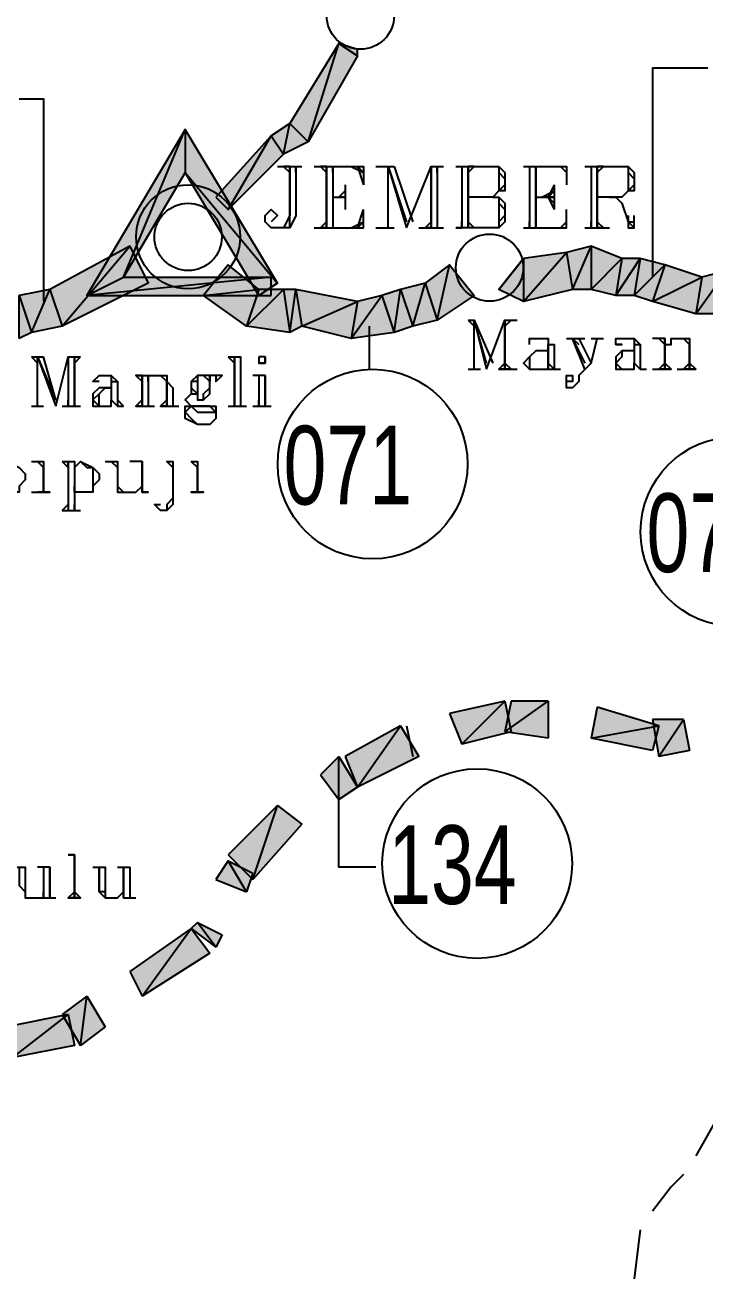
# Model space of a CAD drawing. Header units: millimetres. Extents: x 658 to 813, y 806 to 883.
# Drawn here: x 788.15 to 788.486, y 862.512 to 863.132 of the extents above; entities that cross this region are included whole.
import ezdxf

# ---------------------------------------------------------------- set-up
doc = ezdxf.new("R2010")
doc.units = ezdxf.units.MM
doc.header["$LTSCALE"] = 0.1
doc.linetypes.add('atContinuous2', pattern=[0])
for name, color, linetype in [('2_5TH KEDUA', 7, 'Continuous'), ('BATKAB', 7, 'Continuous'), ('KLEKTOR1', 7, 'Continuous'), ('KLEKTOR2', 7, 'Continuous'), ('LINK NAS BARU', 7, 'Continuous'), ('LINK SN', 7, 'Continuous'), ('RENC-JL-SN', 7, 'Continuous'), ('SYMBOL', 7, 'Continuous'), ('TEXT', 8, 'Continuous'), ('zat_Mask_solid', 7, 'Continuous')]:
    doc.layers.add(name, color=color, linetype=linetype)
doc.styles.add('Style2', font='arial.ttf', dxfattribs={"height": 0.2})

msp = doc.modelspace()

# ---------------------------------------------------------------- hatches: boundary and pattern name
at = {"layer": '2_5TH KEDUA'}
h = msp.add_hatch(color=7, dxfattribs=at)
h.paths.add_polyline_path([(788.18024, 862.99827), (788.19848, 863.00739), (788.22888, 863.08035)])
h.paths.add_polyline_path([(788.19848, 863.00739), (788.22888, 863.08035), (788.22888, 863.05907)], flags=17)
h = msp.add_hatch(color=7, dxfattribs=at)
h.paths.add_polyline_path([(788.27144, 862.99827), (788.27144, 863.00739), (788.18024, 862.99827)], flags=17)
h.paths.add_polyline_path([(788.27144, 863.00739), (788.18024, 862.99827), (788.19848, 863.00739)], flags=17)
at = {"layer": 'KLEKTOR1'}
for points in [[(788.162, 863.00131), (788.16808, 862.98307), (788.20152, 863.02259)], [(788.16808, 862.98307), (788.20152, 863.02259), (788.21064, 863.00435)], [(788.25016, 863.01347), (788.238, 862.99827), (788.26536, 863.00131)], [(788.39608, 863.01651), (788.39608, 862.99523), (788.38392, 863.00131)], [(788.1468, 862.99827), (788.15288, 862.98003), (788.162, 863.00131)], [(788.15288, 862.98003), (788.162, 863.00131), (788.16808, 862.98307)], [(788.238, 862.99827), (788.26536, 863.00131), (788.25928, 862.98307)], [(788.1468, 862.97699), (788.1468, 862.99827), (788.15288, 862.98003)]]:
    msp.add_hatch(color=7, dxfattribs=at).paths.add_polyline_path(points)
h = msp.add_hatch(color=7, dxfattribs=at)
h.paths.add_polyline_path([(788.39608, 863.01651), (788.39608, 862.99523), (788.41736, 863.01955)], flags=17)
h.paths.add_polyline_path([(788.39608, 862.99523), (788.41736, 863.01955), (788.4204, 863.00131)])
h = msp.add_hatch(color=7, dxfattribs=at)
h.paths.add_polyline_path([(788.41736, 863.01955), (788.4204, 863.00131), (788.42952, 863.02259)])
h.paths.add_polyline_path([(788.4204, 863.00131), (788.42952, 863.02259), (788.42952, 863.00131)], flags=17)
h = msp.add_hatch(color=7, dxfattribs=at)
h.paths.add_polyline_path([(788.44472, 863.01651), (788.44168, 862.99827), (788.45385, 863.01651)], flags=16)
h.paths.add_polyline_path([(788.44168, 862.99827), (788.45385, 863.01651), (788.45081, 862.99827)])
h = msp.add_hatch(color=7, dxfattribs=at)
h.paths.add_polyline_path([(788.48425, 863.00739), (788.48121, 862.98915), (788.49641, 863.01043)], flags=17)
h.paths.add_polyline_path([(788.48121, 862.98915), (788.49641, 863.01043), (788.49641, 862.98915)], flags=17)
h = msp.add_hatch(color=7, dxfattribs=at)
h.paths.add_polyline_path([(788.26536, 863.00131), (788.25928, 862.98307), (788.27752, 863.00131)], flags=16)
h.paths.add_polyline_path([(788.25928, 862.98307), (788.27752, 863.00131), (788.28056, 862.98003)])
h = msp.add_hatch(color=7, dxfattribs=at)
h.paths.add_polyline_path([(788.314, 862.99523), (788.31096, 862.97699), (788.32616, 862.99827)], flags=17)
h.paths.add_polyline_path([(788.31096, 862.97699), (788.32616, 862.99827), (788.33224, 862.98003)])
at = {"layer": 'KLEKTOR2'}
for points in [[(788.28056, 863.08339), (788.28968, 863.07427), (788.30488, 863.12291)], [(788.27144, 863.07731), (788.27752, 863.06819), (788.28056, 863.08339)], [(788.27752, 863.06819), (788.28056, 863.08339), (788.28968, 863.07427)], [(788.24408, 863.04691), (788.25016, 863.04083), (788.27144, 863.07731)], [(788.25016, 863.04083), (788.27144, 863.07731), (788.27752, 863.06819)]]:
    msp.add_hatch(color=7, dxfattribs=at).paths.add_polyline_path(points)
h = msp.add_hatch(color=7, dxfattribs=at)
h.paths.add_polyline_path([(788.28968, 863.07427), (788.30488, 863.12291), (788.314, 863.11683)])
h.paths.add_polyline_path([(788.30488, 863.12291), (788.314, 863.11683), (788.314, 863.11987)], flags=17)
at = {"layer": 'RENC-JL-SN'}
h = msp.add_hatch(color=7, dxfattribs=at)
h.paths.add_polyline_path([(788.3596, 862.79154), (788.36568, 862.77634), (788.38696, 862.79762)])
h.paths.add_polyline_path([(788.36568, 862.77634), (788.38696, 862.79762), (788.39, 862.78242)])
h = msp.add_hatch(color=7, dxfattribs=at)
h.paths.add_polyline_path([(788.39, 862.79762), (788.38696, 862.78242), (788.40824, 862.79762)], flags=16)
h.paths.add_polyline_path([(788.38696, 862.78242), (788.40824, 862.79762), (788.40824, 862.77938)])
h = msp.add_hatch(color=7, dxfattribs=at)
h.paths.add_polyline_path([(788.43256, 862.79458), (788.42952, 862.77938), (788.46297, 862.78546)])
h.paths.add_polyline_path([(788.42952, 862.77938), (788.46297, 862.78546), (788.45993, 862.7733)])
h = msp.add_hatch(color=7, dxfattribs=at)
h.paths.add_polyline_path([(788.45993, 862.7885), (788.46297, 862.77026), (788.47513, 862.7885)])
h.paths.add_polyline_path([(788.46297, 862.77026), (788.47513, 862.7885), (788.47817, 862.7733)])
h = msp.add_hatch(color=7, dxfattribs=at)
h.paths.add_polyline_path([(788.30792, 862.77026), (788.314, 862.75506), (788.33528, 862.78546)])
h.paths.add_polyline_path([(788.314, 862.75506), (788.33528, 862.78546), (788.3444, 862.77026)])
h = msp.add_hatch(color=7, dxfattribs=at)
h.paths.add_polyline_path([(788.29576, 862.76114), (788.30488, 862.74898), (788.30488, 862.77026)])
h.paths.add_polyline_path([(788.30488, 862.74898), (788.30488, 862.77026), (788.314, 862.75506)])
h = msp.add_hatch(color=7, dxfattribs=at)
h.paths.add_polyline_path([(788.25016, 862.72162), (788.26232, 862.70946), (788.27448, 862.74594)])
h.paths.add_polyline_path([(788.26232, 862.70946), (788.27448, 862.74594), (788.28664, 862.73682)])
h = msp.add_hatch(color=7, dxfattribs=at)
h.paths.add_polyline_path([(788.24408, 862.70946), (788.25928, 862.70338), (788.25016, 862.71858)])
h.paths.add_polyline_path([(788.25928, 862.70338), (788.25016, 862.71858), (788.26232, 862.7125)])
h = msp.add_hatch(color=7, dxfattribs=at)
h.paths.add_polyline_path([(788.20152, 862.66386), (788.2076, 862.6517), (788.23192, 862.68514)])
h.paths.add_polyline_path([(788.2076, 862.6517), (788.23192, 862.68514), (788.24104, 862.67298)])
h = msp.add_hatch(color=7, dxfattribs=at)
h.paths.add_polyline_path([(788.23192, 862.68514), (788.24408, 862.67602), (788.23496, 862.68818)])
h.paths.add_polyline_path([(788.24408, 862.67602), (788.23496, 862.68818), (788.24712, 862.6821)])
h = msp.add_hatch(color=7, dxfattribs=at)
h.paths.add_polyline_path([(788.16808, 862.64258), (788.1772, 862.62738), (788.18024, 862.6517)])
h.paths.add_polyline_path([(788.1772, 862.62738), (788.18024, 862.6517), (788.18936, 862.6365)])
h = msp.add_hatch(color=7, dxfattribs=at)
h.paths.add_polyline_path([(788.14072, 862.6365), (788.14376, 862.6213), (788.17112, 862.64258)])
h.paths.add_polyline_path([(788.14376, 862.6213), (788.17112, 862.64258), (788.17416, 862.62738)])
at = {"layer": 'zat_Mask_solid'}
for points in [[(788.22888, 863.08035), (788.22888, 863.05907), (788.27448, 863.00435)], [(788.22888, 863.05907), (788.27448, 863.00435), (788.26536, 862.99827)], [(788.42952, 863.02259), (788.42952, 863.00131), (788.44472, 863.01651)], [(788.34744, 863.00435), (788.35352, 862.98611), (788.3596, 863.01347)], [(788.35352, 862.98611), (788.3596, 863.01347), (788.37176, 862.99827)], [(788.42952, 863.00131), (788.44472, 863.01651), (788.44168, 862.99827)], [(788.45385, 863.01651), (788.45081, 862.99827), (788.46601, 863.01347)], [(788.45081, 862.99827), (788.46601, 863.01347), (788.45993, 862.99523)], [(788.46601, 863.01347), (788.45993, 862.99523), (788.48425, 863.00739)], [(788.45993, 862.99523), (788.48425, 863.00739), (788.48121, 862.98915)], [(788.27752, 863.00131), (788.28056, 862.98003), (788.2836, 863.00131)], [(788.28056, 862.98003), (788.2836, 863.00131), (788.28664, 862.98307)], [(788.2836, 863.00131), (788.28664, 862.98307), (788.314, 862.99523)], [(788.32616, 862.99827), (788.33224, 862.98003), (788.33528, 863.00131)], [(788.33224, 862.98003), (788.33528, 863.00131), (788.34136, 862.98307)], [(788.33528, 863.00131), (788.34136, 862.98307), (788.34744, 863.00435)], [(788.34136, 862.98307), (788.34744, 863.00435), (788.35352, 862.98611)], [(788.28664, 862.98307), (788.314, 862.99523), (788.31096, 862.97699)]]:
    msp.add_hatch(color=7, dxfattribs=at).paths.add_polyline_path(points)

# ---------------------------------------------------------------- linework, layer by layer
at = {"layer": '2_5TH KEDUA', "color": 7}
for points in [[(788.18024, 862.99827), (788.19848, 863.00739), (788.22888, 863.08035), (788.18024, 862.99827)], [(788.19848, 863.00739), (788.22888, 863.08035), (788.22888, 863.05907), (788.19848, 863.00739)], [(788.22888, 863.08035), (788.22888, 863.05907), (788.27448, 863.00435), (788.22888, 863.08035)], [(788.22888, 863.05907), (788.27448, 863.00435), (788.26536, 862.99827), (788.22888, 863.05907)], [(788.27144, 862.99827), (788.27144, 863.00739), (788.18024, 862.99827), (788.27144, 862.99827)], [(788.27144, 863.00739), (788.18024, 862.99827), (788.19848, 863.00739), (788.27144, 863.00739)]]:
    msp.add_lwpolyline(points, dxfattribs=at)
at = {"layer": 'BATKAB', "color": 7}
for points in [[(788.49337, 862.59394), (788.48121, 862.57266)], [(788.47513, 862.56354), (788.46905, 862.55746), (788.45993, 862.5453)], [(788.45385, 862.53618), (788.45081, 862.51186)]]:
    msp.add_lwpolyline(points, dxfattribs=at)
at = {"layer": 'KLEKTOR1', "color": 7}
for points in [[(788.162, 863.00131), (788.16808, 862.98307), (788.20152, 863.02259), (788.162, 863.00131)], [(788.16808, 862.98307), (788.20152, 863.02259), (788.21064, 863.00435), (788.16808, 862.98307)], [(788.39608, 863.01651), (788.39608, 862.99523), (788.41736, 863.01955), (788.39608, 863.01651)], [(788.39608, 862.99523), (788.41736, 863.01955), (788.4204, 863.00131), (788.39608, 862.99523)], [(788.41736, 863.01955), (788.4204, 863.00131), (788.42952, 863.02259), (788.41736, 863.01955)], [(788.4204, 863.00131), (788.42952, 863.02259), (788.42952, 863.00131), (788.4204, 863.00131)], [(788.42952, 863.02259), (788.42952, 863.00131), (788.44472, 863.01651), (788.42952, 863.02259)], [(788.25016, 863.01347), (788.238, 862.99827), (788.26536, 863.00131), (788.25016, 863.01347)], [(788.34744, 863.00435), (788.35352, 862.98611), (788.3596, 863.01347), (788.34744, 863.00435)], [(788.35352, 862.98611), (788.3596, 863.01347), (788.37176, 862.99827), (788.35352, 862.98611)], [(788.39608, 863.01651), (788.38392, 863.00131)], [(788.39608, 863.01651), (788.39608, 862.99523), (788.38392, 863.00131), (788.39608, 863.01651)], [(788.42952, 863.00131), (788.44472, 863.01651), (788.44168, 862.99827), (788.42952, 863.00131)], [(788.44472, 863.01651), (788.44168, 862.99827), (788.45385, 863.01651), (788.44472, 863.01651)], [(788.44168, 862.99827), (788.45385, 863.01651), (788.45081, 862.99827), (788.44168, 862.99827)], [(788.45385, 863.01651), (788.45081, 862.99827), (788.46601, 863.01347), (788.45385, 863.01651)], [(788.45081, 862.99827), (788.46601, 863.01347), (788.45993, 862.99523), (788.45081, 862.99827)], [(788.46601, 863.01347), (788.45993, 862.99523), (788.48425, 863.00739), (788.46601, 863.01347)], [(788.45993, 862.99523), (788.48425, 863.00739), (788.48121, 862.98915), (788.45993, 862.99523)], [(788.48425, 863.00739), (788.48121, 862.98915), (788.49641, 863.01043), (788.48425, 863.00739)], [(788.48121, 862.98915), (788.49641, 863.01043), (788.49641, 862.98915), (788.48121, 862.98915)], [(788.1468, 862.99827), (788.15288, 862.98003), (788.162, 863.00131), (788.1468, 862.99827)], [(788.15288, 862.98003), (788.162, 863.00131), (788.16808, 862.98307), (788.15288, 862.98003)], [(788.238, 862.99827), (788.26536, 863.00131), (788.25928, 862.98307), (788.238, 862.99827)], [(788.26536, 863.00131), (788.25928, 862.98307), (788.27752, 863.00131), (788.26536, 863.00131)], [(788.25928, 862.98307), (788.27752, 863.00131), (788.28056, 862.98003), (788.25928, 862.98307)], [(788.27752, 863.00131), (788.28056, 862.98003), (788.2836, 863.00131), (788.27752, 863.00131)], [(788.28056, 862.98003), (788.2836, 863.00131), (788.28664, 862.98307), (788.28056, 862.98003)], [(788.2836, 863.00131), (788.28664, 862.98307), (788.314, 862.99523), (788.2836, 863.00131)], [(788.32616, 862.99827), (788.33224, 862.98003), (788.33528, 863.00131), (788.32616, 862.99827)], [(788.33224, 862.98003), (788.33528, 863.00131), (788.34136, 862.98307), (788.33224, 862.98003)], [(788.33528, 863.00131), (788.34136, 862.98307), (788.34744, 863.00435), (788.33528, 863.00131)], [(788.34136, 862.98307), (788.34744, 863.00435), (788.35352, 862.98611), (788.34136, 862.98307)], [(788.1468, 862.97699), (788.1468, 862.99827), (788.15288, 862.98003), (788.1468, 862.97699)], [(788.28664, 862.98307), (788.314, 862.99523), (788.31096, 862.97699), (788.28664, 862.98307)], [(788.314, 862.99523), (788.31096, 862.97699), (788.32616, 862.99827), (788.314, 862.99523)], [(788.31096, 862.97699), (788.32616, 862.99827), (788.33224, 862.98003), (788.31096, 862.97699)]]:
    msp.add_lwpolyline(points, dxfattribs=at)
at = {"layer": 'KLEKTOR2', "color": 7}
for points in [[(788.28056, 863.08339), (788.28968, 863.07427), (788.30488, 863.12291), (788.28056, 863.08339)], [(788.28968, 863.07427), (788.30488, 863.12291), (788.314, 863.11683), (788.28968, 863.07427)], [(788.30488, 863.12291), (788.314, 863.11683), (788.314, 863.11987), (788.30488, 863.12291)], [(788.27144, 863.07731), (788.27752, 863.06819), (788.28056, 863.08339), (788.27144, 863.07731)], [(788.27752, 863.06819), (788.28056, 863.08339), (788.28968, 863.07427), (788.27752, 863.06819)], [(788.24408, 863.04691), (788.25016, 863.04083), (788.27144, 863.07731), (788.24408, 863.04691)], [(788.25016, 863.04083), (788.27144, 863.07731), (788.27752, 863.06819), (788.25016, 863.04083)]]:
    msp.add_lwpolyline(points, dxfattribs=at)
at = {"layer": 'LINK NAS BARU', "color": 7}
for points in [[(788.48729, 863.11075), (788.45993, 863.11075), (788.45993, 863.00739)], [(788.1468, 863.09555), (788.15896, 863.09555), (788.15896, 862.99523)], [(788.32008, 862.96179), (788.32008, 862.98307)]]:
    msp.add_lwpolyline(points, dxfattribs=at)
at = {"layer": 'LINK NAS BARU', "color": 7, "linetype": 'atContinuous2'}
for centre in [(788.32153, 862.91489), (788.50089, 862.88144)]:
    msp.add_circle(centre, 0.0469, dxfattribs=at)
at = {"layer": 'LINK SN', "color": 7}
msp.add_lwpolyline([(788.32312, 862.71554), (788.30488, 862.71554), (788.30488, 862.7581)], dxfattribs=at)
at = {"layer": 'LINK SN', "color": 7, "linetype": 'atContinuous2'}
msp.add_circle((788.37321, 862.71728), 0.0469, dxfattribs=at)
at = {"layer": 'RENC-JL-SN', "color": 7, "linetype": 'atContinuous2'}
for p, q in [((788.38696, 862.79762), (788.3596, 862.79154)), ((788.36568, 862.77634), (788.38696, 862.79762)), ((788.36568, 862.77634), (788.38696, 862.79762)), ((788.38696, 862.79762), (788.39, 862.78242)), ((788.39, 862.79762), (788.38696, 862.78242)), ((788.38696, 862.78242), (788.40824, 862.79762)), ((788.38696, 862.78242), (788.40824, 862.79762)), ((788.40824, 862.79762), (788.39, 862.79762)), ((788.40824, 862.79762), (788.40824, 862.77938)), ((788.43256, 862.79458), (788.42952, 862.77938)), ((788.46297, 862.78546), (788.43256, 862.79458)), ((788.3596, 862.79154), (788.36568, 862.77634)), ((788.45993, 862.7885), (788.46297, 862.77026)), ((788.47513, 862.7885), (788.45993, 862.7885)), ((788.46297, 862.77026), (788.47513, 862.7885)), ((788.46297, 862.77026), (788.47513, 862.7885)), ((788.47513, 862.7885), (788.47817, 862.7733)), ((788.33528, 862.78546), (788.30792, 862.77026)), ((788.314, 862.75506), (788.33528, 862.78546)), ((788.314, 862.75506), (788.33528, 862.78546)), ((788.33528, 862.78546), (788.3444, 862.77026)), ((788.39, 862.78242), (788.36568, 862.77634)), ((788.40824, 862.77938), (788.38696, 862.78242)), ((788.42952, 862.77938), (788.46297, 862.78546)), ((788.42952, 862.77938), (788.46297, 862.78546)), ((788.46297, 862.78546), (788.45993, 862.7733)), ((788.45993, 862.7733), (788.42952, 862.77938)), ((788.30488, 862.77026), (788.29576, 862.76114)), ((788.30488, 862.74898), (788.30488, 862.77026)), ((788.30488, 862.74898), (788.30488, 862.77026)), ((788.30488, 862.77026), (788.314, 862.75506)), ((788.30792, 862.77026), (788.314, 862.75506)), ((788.3444, 862.77026), (788.314, 862.75506)), ((788.47817, 862.7733), (788.46297, 862.77026)), ((788.29576, 862.76114), (788.30488, 862.74898)), ((788.314, 862.75506), (788.30488, 862.74898)), ((788.27448, 862.74594), (788.25016, 862.72162)), ((788.26232, 862.70946), (788.27448, 862.74594)), ((788.26232, 862.70946), (788.27448, 862.74594)), ((788.27448, 862.74594), (788.28664, 862.73682)), ((788.28664, 862.73682), (788.26232, 862.70946)), ((788.25016, 862.72162), (788.26232, 862.70946)), ((788.25016, 862.71858), (788.24408, 862.70946)), ((788.25928, 862.70338), (788.25016, 862.71858)), ((788.25928, 862.70338), (788.25016, 862.71858)), ((788.25016, 862.71858), (788.26232, 862.7125)), ((788.24408, 862.70946), (788.25928, 862.70338)), ((788.26232, 862.7125), (788.25928, 862.70338)), ((788.23192, 862.68514), (788.20152, 862.66386)), ((788.2076, 862.6517), (788.23192, 862.68514)), ((788.2076, 862.6517), (788.23192, 862.68514)), ((788.23496, 862.68818), (788.23192, 862.68514)), ((788.23192, 862.68514), (788.24104, 862.67298)), ((788.23192, 862.68514), (788.24408, 862.67602)), ((788.24408, 862.67602), (788.23496, 862.68818)), ((788.24408, 862.67602), (788.23496, 862.68818)), ((788.23496, 862.68818), (788.24712, 862.6821)), ((788.24712, 862.6821), (788.24408, 862.67602)), ((788.24104, 862.67298), (788.2076, 862.6517)), ((788.20152, 862.66386), (788.2076, 862.6517)), ((788.18024, 862.6517), (788.16808, 862.64258)), ((788.1772, 862.62738), (788.18024, 862.6517)), ((788.1772, 862.62738), (788.18024, 862.6517)), ((788.18024, 862.6517), (788.18936, 862.6365)), ((788.17112, 862.64258), (788.14072, 862.6365)), ((788.14376, 862.6213), (788.17112, 862.64258)), ((788.14376, 862.6213), (788.17112, 862.64258)), ((788.16808, 862.64258), (788.1772, 862.62738)), ((788.17112, 862.64258), (788.17416, 862.62738)), ((788.18936, 862.6365), (788.1772, 862.62738)), ((788.17416, 862.62738), (788.14376, 862.6213))]:
    msp.add_line(p, q, dxfattribs=at)
at = {"layer": 'RENC-JL-SN', "color": 7}
msp.add_lwpolyline([(788.33832, 862.78546), (788.34136, 862.77026)], dxfattribs=at)
at = {"layer": 'SYMBOL', "color": 7, "linetype": 'atContinuous2'}
for centre, radius in [((788.3155, 863.13667), 0.01664), ((788.23036, 863.02727), 0.02572), ((788.23037, 863.02723), 0.01664), ((788.37934, 863.01203), 0.01664)]:
    msp.add_circle(centre, radius, dxfattribs=at)
at = {"layer": 'TEXT', "color": 7}
for points in [[(788.2836, 863.06211), (788.2836, 863.03779), (788.28056, 863.03171), (788.27752, 863.03171), (788.27448, 863.03171), (788.27144, 863.03171), (788.2684, 863.03475), (788.2684, 863.03779), (788.27144, 863.04083), (788.27448, 863.03779), (788.27144, 863.03475)], [(788.27448, 863.06211), (788.28664, 863.06211)], [(788.28056, 863.03171), (788.28056, 863.03779), (788.28056, 863.06211), (788.28056, 863.03779), (788.27752, 863.03171)], [(788.28056, 863.06211), (788.27752, 863.06211), (788.28056, 863.05907)], [(788.2836, 863.05907), (788.2836, 863.06211), (788.28664, 863.06211)], [(788.29272, 863.06211), (788.31704, 863.06211), (788.31704, 863.05299)], [(788.2988, 863.06211), (788.29576, 863.06211), (788.2988, 863.05907)], [(788.2988, 863.06211), (788.2988, 863.03171), (788.2988, 863.06211)], [(788.30184, 863.06211), (788.30184, 863.03171)], [(788.30184, 863.05907), (788.30184, 863.06211), (788.30488, 863.06211)], [(788.30792, 863.06211), (788.31704, 863.06211)], [(788.31096, 863.06211), (788.31704, 863.05907), (788.314, 863.06211), (788.31704, 863.05299)], [(788.32312, 863.06211), (788.33224, 863.06211)], [(788.32616, 863.06211), (788.3292, 863.06211)], [(788.3292, 863.03171), (788.3292, 863.06211), (788.33832, 863.03171)], [(788.3292, 863.06211), (788.33832, 863.03475)], [(788.33224, 863.06211), (788.34136, 863.03475)], [(788.33832, 863.03171), (788.35048, 863.06211), (788.35048, 863.03171), (788.35048, 863.06211)], [(788.35048, 863.06211), (788.35656, 863.06211)], [(788.35352, 863.06211), (788.35352, 863.03171)], [(788.35352, 863.05907), (788.35352, 863.06211), (788.35656, 863.06211)], [(788.36264, 863.06211), (788.38088, 863.06211), (788.38392, 863.06211), (788.38696, 863.05907), (788.38696, 863.05603), (788.38696, 863.05299), (788.38696, 863.04995), (788.38392, 863.04995), (788.38088, 863.04691)], [(788.36264, 863.06211), (788.36568, 863.06211), (788.36568, 863.05907)], [(788.36568, 863.06211), (788.36568, 863.03171)], [(788.36872, 863.06211), (788.36872, 863.03171), (788.36872, 863.06211)], [(788.38088, 863.06211), (788.38392, 863.06211), (788.38392, 863.05907), (788.38392, 863.05299), (788.38392, 863.04995), (788.38088, 863.04691), (788.36872, 863.04691)], [(788.36872, 863.05907), (788.37176, 863.06211), (788.36872, 863.06211)], [(788.39608, 863.06211), (788.41736, 863.06211), (788.41736, 863.05299)], [(788.39608, 863.06211), (788.39912, 863.06211), (788.39912, 863.05907)], [(788.39912, 863.06211), (788.39912, 863.03171)], [(788.40216, 863.06211), (788.40216, 863.03171), (788.40216, 863.06211)], [(788.40216, 863.05907), (788.40216, 863.06211), (788.4052, 863.06211)], [(788.41128, 863.06211), (788.41736, 863.06211)], [(788.41432, 863.06211), (788.41736, 863.05907), (788.41432, 863.06211)], [(788.41736, 863.06211), (788.41736, 863.05299)], [(788.42648, 863.06211), (788.44472, 863.06211), (788.44777, 863.06211), (788.45081, 863.05907), (788.45081, 863.05603), (788.45081, 863.05299), (788.45081, 863.04995), (788.44777, 863.04995), (788.44472, 863.04691), (788.43256, 863.04691)], [(788.42648, 863.06211), (788.42952, 863.06211), (788.42952, 863.05907)], [(788.42952, 863.06211), (788.42952, 863.03171)], [(788.43256, 863.06211), (788.43256, 863.03171), (788.43256, 863.06211)], [(788.43256, 863.05907), (788.4356, 863.06211), (788.43256, 863.06211)], [(788.44472, 863.06211), (788.44777, 863.06211), (788.44777, 863.05907), (788.44777, 863.05299), (788.44777, 863.04995), (788.44472, 863.04691)], [(788.38392, 863.05907), (788.38696, 863.05603), (788.38696, 863.05299), (788.38392, 863.04995)], [(788.44777, 863.05907), (788.45081, 863.05603), (788.45081, 863.05299), (788.44777, 863.04995)], [(788.30792, 863.04691), (788.30488, 863.04691), (788.30792, 863.04995), (788.30792, 863.04691), (788.30792, 863.04387)], [(788.30792, 863.05299), (788.30792, 863.04083)], [(788.30792, 863.05299), (788.30792, 863.04691), (788.30792, 863.04083)], [(788.41128, 863.04691), (788.4052, 863.04691), (788.41128, 863.04995), (788.40824, 863.04691), (788.41128, 863.04387)], [(788.41128, 863.05299), (788.40824, 863.04691), (788.41128, 863.04083)], [(788.41128, 863.05299), (788.41128, 863.04083)], [(788.30184, 863.04691), (788.30792, 863.04691)], [(788.38088, 863.04691), (788.38392, 863.04691), (788.38696, 863.04387), (788.38696, 863.04083), (788.38696, 863.03779), (788.38696, 863.03475), (788.38392, 863.03171), (788.38088, 863.03171), (788.36264, 863.03171)], [(788.38088, 863.04691), (788.38392, 863.04691), (788.38392, 863.04387), (788.38392, 863.03475), (788.38392, 863.03171), (788.38088, 863.03171)], [(788.38392, 863.04387), (788.38696, 863.04083), (788.38696, 863.03779), (788.38392, 863.03475)], [(788.40216, 863.04691), (788.41128, 863.04691)], [(788.43864, 863.04691), (788.44168, 863.04691), (788.44472, 863.04387), (788.44777, 863.03475), (788.44777, 863.03171), (788.45081, 863.03171), (788.45081, 863.03475), (788.45081, 863.03779)], [(788.44168, 863.04691), (788.44472, 863.04387), (788.44777, 863.03475), (788.45081, 863.03475)], [(788.29272, 863.03171), (788.31704, 863.03171), (788.31704, 863.04083)], [(788.31096, 863.03171), (788.31704, 863.03475), (788.314, 863.03171), (788.31704, 863.04083)], [(788.39608, 863.03171), (788.41736, 863.03171), (788.41736, 863.04083)], [(788.41736, 863.03171), (788.41736, 863.04083)], [(788.44777, 863.03779), (788.44777, 863.03475), (788.45081, 863.03171)], [(788.2988, 863.03171), (788.29576, 863.03171), (788.2988, 863.03475)], [(788.30184, 863.03475), (788.30184, 863.03171), (788.30488, 863.03171)], [(788.30792, 863.03171), (788.31704, 863.03171)], [(788.32312, 863.03171), (788.33224, 863.03171)], [(788.32616, 863.03171), (788.3292, 863.03171), (788.33224, 863.03171)], [(788.3444, 863.03171), (788.35656, 863.03171)], [(788.35048, 863.03171), (788.34744, 863.03171), (788.35048, 863.03475)], [(788.35352, 863.03475), (788.35352, 863.03171), (788.35656, 863.03171)], [(788.36264, 863.03171), (788.36568, 863.03171), (788.36568, 863.03475)], [(788.36872, 863.03475), (788.37176, 863.03171), (788.36872, 863.03171)], [(788.39608, 863.03171), (788.39912, 863.03171), (788.39912, 863.03475)], [(788.40216, 863.03475), (788.40216, 863.03171), (788.4052, 863.03171)], [(788.41128, 863.03171), (788.41736, 863.03171)], [(788.41432, 863.03171), (788.41736, 863.03475), (788.41432, 863.03171)], [(788.42648, 863.03171), (788.42952, 863.03171), (788.42952, 863.03475)], [(788.42648, 863.03171), (788.43864, 863.03171)], [(788.43256, 863.03475), (788.4356, 863.03171), (788.43256, 863.03171)], [(788.36872, 862.98611), (788.37176, 862.98611)], [(788.36872, 862.98611), (788.37176, 862.98307)], [(788.37176, 862.96179), (788.37176, 862.98611), (788.37784, 862.96179)], [(788.37784, 862.96483), (788.37176, 862.98611), (788.38088, 862.96483)], [(788.37784, 862.96179), (788.38696, 862.98611), (788.38696, 862.96179), (788.38696, 862.98307)], [(788.38696, 862.98611), (788.38696, 862.96179)], [(788.38696, 862.98611), (788.39304, 862.98611)], [(788.39, 862.98611), (788.38696, 862.98307), (788.39, 862.98611)], [(788.39912, 862.97395), (788.39912, 862.97699), (788.40216, 862.97699), (788.4052, 862.97699), (788.40824, 862.97699), (788.40824, 862.97395), (788.41128, 862.97395), (788.41128, 862.96483), (788.41128, 862.96179), (788.40824, 862.96483), (788.40824, 862.97395)], [(788.4052, 862.97699), (788.40824, 862.97699), (788.40824, 862.97395), (788.40824, 862.96483), (788.40824, 862.96179), (788.41128, 862.96179), (788.41432, 862.96179)], [(788.41736, 862.97699), (788.42648, 862.97699)], [(788.42648, 862.96179), (788.4204, 862.97699), (788.42648, 862.96483)], [(788.4204, 862.97699), (788.42344, 862.97395)], [(788.42344, 862.97699), (788.42952, 862.96483), (788.43256, 862.97699)], [(788.42952, 862.97699), (788.4356, 862.97699)], [(788.43256, 862.97699), (788.4356, 862.97699)], [(788.44168, 862.97395), (788.44472, 862.97395), (788.44168, 862.97395), (788.44168, 862.97699), (788.44472, 862.97699), (788.44777, 862.97699), (788.45081, 862.97699), (788.45385, 862.97395), (788.45385, 862.96483), (788.45385, 862.96179), (788.45689, 862.96179)], [(788.44777, 862.97699), (788.45081, 862.97699), (788.45081, 862.97395), (788.45081, 862.96483), (788.45385, 862.96179), (788.45689, 862.96179)], [(788.45081, 862.97395), (788.45385, 862.97395), (788.45385, 862.96483), (788.45385, 862.96179)], [(788.46601, 862.96179), (788.46601, 862.97699), (788.46601, 862.96179), (788.46601, 862.97699), (788.45993, 862.97699)], [(788.46601, 862.97699), (788.46297, 862.97699), (788.46601, 862.97395)], [(788.46601, 862.97395), (788.46905, 862.97395), (788.46905, 862.97699), (788.47209, 862.97699), (788.47513, 862.97699), (788.47817, 862.97699), (788.47817, 862.97395), (788.47817, 862.97091), (788.47817, 862.96179), (788.47817, 862.97091), (788.47817, 862.97395)], [(788.47513, 862.97699), (788.47817, 862.97395), (788.47817, 862.96179)], [(788.15288, 862.96787), (788.15896, 862.96787)], [(788.15288, 862.96787), (788.15592, 862.96483)], [(788.15592, 862.94355), (788.15592, 862.96787), (788.16504, 862.94355)], [(788.15592, 862.96787), (788.16504, 862.94659), (788.15896, 862.96787)], [(788.16504, 862.94355), (788.17112, 862.96787), (788.17112, 862.94355)], [(788.17112, 862.96787), (788.1772, 862.96787)], [(788.17416, 862.96483), (788.17416, 862.94355), (788.17416, 862.96787)], [(788.17416, 862.96787), (788.17416, 862.96483), (788.1772, 862.96787)], [(788.25016, 862.96787), (788.25624, 862.96787), (788.25624, 862.94355)], [(788.25016, 862.96787), (788.2532, 862.96483), (788.2532, 862.96787)], [(788.2532, 862.96787), (788.2532, 862.94355), (788.2532, 862.96483)], [(788.26536, 862.96787), (788.26536, 862.96483), (788.2684, 862.96483), (788.2684, 862.96787), (788.26536, 862.96787)], [(788.2684, 862.96787), (788.2684, 862.96483), (788.26536, 862.96483)], [(788.40824, 862.97091), (788.40216, 862.97091), (788.39912, 862.96787), (788.39608, 862.96483), (788.39912, 862.96179), (788.40216, 862.96179), (788.4052, 862.96179), (788.40824, 862.96179), (788.40824, 862.96483)], [(788.40824, 862.97091), (788.40216, 862.97091), (788.39912, 862.96787), (788.39912, 862.96483), (788.39912, 862.96179), (788.40216, 862.96179)], [(788.39912, 862.96787), (788.39912, 862.96483), (788.39912, 862.96179)], [(788.45081, 862.97091), (788.44472, 862.97091), (788.44168, 862.96787), (788.44168, 862.96483), (788.44168, 862.96179), (788.44472, 862.96179), (788.44777, 862.96179), (788.45081, 862.96179), (788.45081, 862.96483)], [(788.45081, 862.97091), (788.44472, 862.97091), (788.44472, 862.96787), (788.44168, 862.96483), (788.44472, 862.96179)], [(788.44168, 862.96787), (788.44168, 862.96483), (788.44168, 862.96179)], [(788.36872, 862.96179), (788.3748, 862.96179)], [(788.36872, 862.96179), (788.37176, 862.96179)], [(788.38696, 862.96179), (788.38392, 862.96179), (788.38696, 862.96483), (788.39, 862.96179), (788.38696, 862.96179)], [(788.38392, 862.96179), (788.39304, 862.96179)], [(788.42952, 862.96483), (788.42344, 862.95875), (788.42344, 862.95571), (788.4204, 862.95267), (788.41736, 862.95267), (788.41736, 862.95571), (788.41736, 862.95875), (788.4204, 862.95875), (788.4204, 862.95571), (788.41736, 862.95571)], [(788.45993, 862.96179), (788.46905, 862.96179)], [(788.46601, 862.96179), (788.46297, 862.96179), (788.46601, 862.96483), (788.46905, 862.96179), (788.46601, 862.96179)], [(788.47209, 862.96179), (788.48121, 862.96179)], [(788.47817, 862.96179), (788.47513, 862.96179), (788.47817, 862.96483), (788.48121, 862.96179), (788.47817, 862.96179)], [(788.18632, 862.95571), (788.18328, 862.95571), (788.18632, 862.95875), (788.1924, 862.95875), (788.19544, 862.95571), (788.19544, 862.94659), (788.19848, 862.94355)], [(788.1924, 862.95875), (788.1924, 862.95571), (788.1924, 862.94659), (788.19544, 862.94355), (788.19848, 862.94355)], [(788.1924, 862.95571), (788.19544, 862.95571), (788.19544, 862.94659), (788.19544, 862.94355)], [(788.20456, 862.95875), (788.21064, 862.95875), (788.21064, 862.94355)], [(788.2076, 862.95875), (788.20456, 862.95875), (788.2076, 862.95571)], [(788.2076, 862.95875), (788.2076, 862.94355), (788.2076, 862.95875)], [(788.21064, 862.95571), (788.21064, 862.95875), (788.21368, 862.95875), (788.21672, 862.95875), (788.21976, 862.95875), (788.21976, 862.95571), (788.2228, 862.95267), (788.2228, 862.94355)], [(788.21976, 862.95571), (788.21976, 862.95267), (788.21976, 862.94355), (788.21976, 862.95571), (788.21672, 862.95875)], [(788.23496, 862.95875), (788.23192, 862.95571), (788.23192, 862.95267), (788.23192, 862.94963), (788.23496, 862.94963), (788.23496, 862.94659), (788.238, 862.94659), (788.24104, 862.94963), (788.24104, 862.95267), (788.24104, 862.95571), (788.24104, 862.95875), (788.238, 862.95875), (788.23496, 862.95875)], [(788.23496, 862.95571), (788.23192, 862.95571), (788.23192, 862.95267), (788.23496, 862.94963)], [(788.23496, 862.95875), (788.23496, 862.95571), (788.23496, 862.95267), (788.23496, 862.94963), (788.23496, 862.94659)], [(788.238, 862.94659), (788.238, 862.94963), (788.24104, 862.95267), (788.24104, 862.95571), (788.238, 862.95875)], [(788.24408, 862.95875), (788.24408, 862.95571), (788.24712, 862.95875), (788.24408, 862.95875), (788.24104, 862.95875), (788.24104, 862.95571)], [(788.24104, 862.94963), (788.24104, 862.95267), (788.24104, 862.95571)], [(788.2684, 862.95875), (788.2684, 862.94355), (788.2684, 862.95875), (788.26232, 862.95875)], [(788.26536, 862.95875), (788.26536, 862.94355)], [(788.26536, 862.95875), (788.26536, 862.95571)], [(788.1924, 862.95267), (788.18632, 862.95267), (788.18328, 862.94963), (788.18328, 862.94659), (788.18328, 862.94355), (788.18632, 862.94355), (788.18936, 862.94355), (788.1924, 862.94355), (788.1924, 862.94659)], [(788.18632, 862.94963), (788.18328, 862.94659), (788.18632, 862.94355), (788.18632, 862.94659), (788.18632, 862.94963), (788.18936, 862.95267), (788.1924, 862.95267)], [(788.23192, 862.94963), (788.22888, 862.94659), (788.23192, 862.94355), (788.23496, 862.94051), (788.24104, 862.94051), (788.24408, 862.94051), (788.24104, 862.94355), (788.23496, 862.94355), (788.23192, 862.94355)], [(788.15288, 862.94355), (788.15896, 862.94355)], [(788.15288, 862.94355), (788.15592, 862.94355), (788.15896, 862.94355)], [(788.16808, 862.94355), (788.17112, 862.94355), (788.17112, 862.94659)], [(788.16808, 862.94355), (788.1772, 862.94355)], [(788.17416, 862.94659), (788.17416, 862.94355), (788.1772, 862.94355)], [(788.2076, 862.94355), (788.20456, 862.94355), (788.2076, 862.94659)], [(788.20456, 862.94355), (788.21368, 862.94355)], [(788.21064, 862.94659), (788.21064, 862.94355)], [(788.21976, 862.94355), (788.21672, 862.94355), (788.21976, 862.94659)], [(788.21672, 862.94355), (788.22584, 862.94355)], [(788.2228, 862.94659), (788.2228, 862.94355)], [(788.22888, 862.94659), (788.23192, 862.94355), (788.23496, 862.94355), (788.24104, 862.94355), (788.24408, 862.94355), (788.24408, 862.94051), (788.24408, 862.93747), (788.24104, 862.93443), (788.23496, 862.93443), (788.22888, 862.93747), (788.22888, 862.94051), (788.22888, 862.94355), (788.23496, 862.94355), (788.23192, 862.94355), (788.22888, 862.94051), (788.23192, 862.93747), (788.23496, 862.93443)], [(788.25016, 862.94355), (788.2532, 862.94355), (788.2532, 862.94659)], [(788.25016, 862.94355), (788.25928, 862.94355)], [(788.25624, 862.94659), (788.25624, 862.94355), (788.25928, 862.94355)], [(788.26232, 862.94355), (788.27144, 862.94355)], [(788.26536, 862.94355), (788.26536, 862.94659)], [(788.2684, 862.94659), (788.2684, 862.94355), (788.27144, 862.94355)], [(788.13768, 862.91315), (788.14072, 862.91619), (788.1468, 862.91315), (788.14984, 862.91011), (788.14984, 862.90707), (788.1468, 862.90403), (788.1468, 862.90099), (788.14072, 862.90099), (788.13768, 862.90099), (788.13768, 862.90403)], [(788.15288, 862.91619), (788.15896, 862.91619), (788.15896, 862.90099)], [(788.15592, 862.91619), (788.15896, 862.91315), (788.15592, 862.91619)], [(788.15896, 862.91619), (788.15896, 862.90099), (788.15896, 862.91315)], [(788.16808, 862.91619), (788.17416, 862.91619), (788.17416, 862.89186)], [(788.16808, 862.91619), (788.17112, 862.91315), (788.17112, 862.91619)], [(788.17112, 862.91619), (788.17112, 862.89186)], [(788.17112, 862.91315), (788.17112, 862.8949)], [(788.17416, 862.91315), (788.1772, 862.91619), (788.18328, 862.91315), (788.18632, 862.91011), (788.18632, 862.90707), (788.18328, 862.90403), (788.18328, 862.90099), (788.1772, 862.90099), (788.17416, 862.90099), (788.17416, 862.90403)], [(788.1772, 862.91619), (788.18024, 862.91315), (788.18328, 862.91315), (788.18328, 862.91011), (788.18328, 862.90707), (788.18328, 862.90099), (788.18024, 862.90099), (788.1772, 862.90099)], [(788.18328, 862.91315), (788.18328, 862.91011), (788.18328, 862.90707), (788.18328, 862.90403)], [(788.18936, 862.91619), (788.19544, 862.91619), (788.19544, 862.90403), (788.19848, 862.90099)], [(788.1924, 862.91619), (788.19544, 862.91315), (788.1924, 862.91619)], [(788.19544, 862.91619), (788.19544, 862.90707), (788.19544, 862.90099), (788.19848, 862.90099), (788.20152, 862.90099), (788.20456, 862.90099), (788.2076, 862.90403)], [(788.19544, 862.91315), (788.19544, 862.90403), (788.19544, 862.90099)], [(788.2076, 862.91315), (788.2076, 862.90099), (788.2076, 862.91619), (788.20152, 862.91619)], [(788.2076, 862.91619), (788.2076, 862.90099), (788.21064, 862.90099)], [(788.21976, 862.91619), (788.2228, 862.91315), (788.21976, 862.91619), (788.2228, 862.91619), (788.2228, 862.89795), (788.2228, 862.8949), (788.21976, 862.89186), (788.21672, 862.89186), (788.21368, 862.8949), (788.21672, 862.8949)], [(788.2228, 862.91619), (788.2228, 862.89795), (788.21976, 862.8949), (788.21976, 862.89186)], [(788.2228, 862.91315), (788.2228, 862.89795), (788.2228, 862.8949)], [(788.23192, 862.91619), (788.23496, 862.91619), (788.23496, 862.90099)], [(788.23192, 862.91619), (788.23496, 862.91315), (788.23192, 862.91619)], [(788.23496, 862.91619), (788.23496, 862.90099), (788.23496, 862.91315)], [(788.15288, 862.90099), (788.162, 862.90099)], [(788.15896, 862.90099), (788.15592, 862.90099), (788.15896, 862.90099), (788.162, 862.90099), (788.15896, 862.90099)], [(788.2076, 862.90099), (788.21064, 862.90099), (788.2076, 862.90099)], [(788.23192, 862.90099), (788.238, 862.90099)], [(788.23496, 862.90099), (788.23192, 862.90099), (788.23496, 862.90099), (788.238, 862.90099), (788.23496, 862.90099)], [(788.16808, 862.89186), (788.17112, 862.8949), (788.17112, 862.89186)], [(788.17416, 862.8949), (788.17416, 862.89186), (788.17416, 862.8949)], [(788.16808, 862.89186), (788.1772, 862.89186)], [(788.17416, 862.70034), (788.17416, 862.72162), (788.17416, 862.70034), (788.17416, 862.72162), (788.17112, 862.72162)], [(788.17112, 862.72162), (788.17416, 862.72162), (788.17112, 862.72162)], [(788.14376, 862.71554), (788.14984, 862.71554), (788.14984, 862.70338), (788.14984, 862.70034), (788.15288, 862.70034)], [(788.1468, 862.71554), (788.1468, 862.70642), (788.14984, 862.70338), (788.14984, 862.70034), (788.15288, 862.70034), (788.15592, 862.70034), (788.15896, 862.70034), (788.15896, 862.70338)], [(788.14984, 862.71554), (788.14984, 862.70338)], [(788.162, 862.71554), (788.162, 862.70034), (788.162, 862.71554), (788.15592, 862.71554)], [(788.15896, 862.71554), (788.15896, 862.70034), (788.16504, 862.70034)], [(788.18328, 862.71554), (788.18936, 862.71554), (788.18936, 862.70338), (788.18936, 862.70034)], [(788.18328, 862.71554), (788.18632, 862.71554), (788.18632, 862.7125)], [(788.18936, 862.70338), (788.18632, 862.70338), (788.18632, 862.71554), (788.18632, 862.70642), (788.18632, 862.70338), (788.18936, 862.70034), (788.19544, 862.70034), (788.19848, 862.70338)], [(788.19544, 862.71554), (788.20152, 862.71554), (788.20152, 862.70034)], [(788.19848, 862.70034), (788.19848, 862.71554), (788.19848, 862.70034), (788.20456, 862.70034)], [(788.162, 862.70338), (788.162, 862.70034), (788.16504, 862.70034)], [(788.17416, 862.70034), (788.17112, 862.70034), (788.17416, 862.70338), (788.1772, 862.70034), (788.17416, 862.70034)], [(788.20152, 862.70338), (788.20152, 862.70034)], [(788.17112, 862.70034), (788.1772, 862.70034)]]:
    msp.add_lwpolyline(points, dxfattribs=at)

# ---------------------------------------------------------------- texts
at = {"layer": 'LINK NAS BARU', "color": 7, "style": 'Style2', "width": 0.7}
for s, p in [('071', (788.27752, 862.8949)), ('073', (788.45689, 862.86146))]:
    msp.add_text(s, height=0.038913, rotation=0.00055, dxfattribs=at).set_placement(p)
at = {"layer": 'LINK SN', "color": 7, "style": 'Style2', "width": 0.7}
msp.add_text('134', height=0.038913, rotation=0.00055, dxfattribs=at).set_placement((788.3292, 862.6973))

doc.saveas('drawing.dxf')
